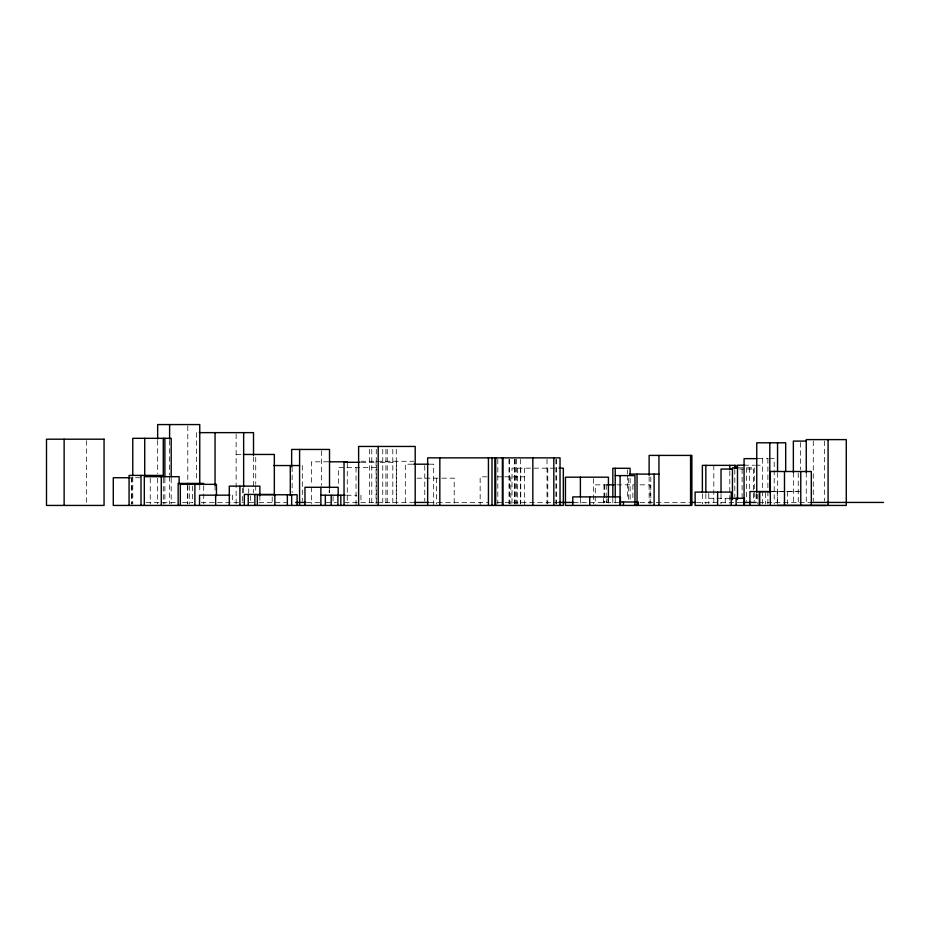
<?xml version="1.0" encoding="UTF-8"?>
<svg xmlns="http://www.w3.org/2000/svg" width="930" height="930" viewBox="0 0 930 930"><rect width="100%" height="100%" fill="white"/><g stroke="black" fill="none" stroke-linecap="round" stroke-linejoin="round"><path stroke-width="0.7" stroke-dasharray="4.65 3.49" d="M236.139 454.456L242.405 454.456M758.159 458.641L768.087 458.641M769.505 458.641L774.202 458.641L774.202 504.014M360.968 461.268L413.943 461.268M328.197 461.803L311.445 461.803L311.445 485.727M361.317 462.303L376.278 462.303M380.3 462.303L396.273 462.303M412.502 464.198L405.306 464.198L405.306 504.002M429.451 464.198L433.682 464.198L433.682 505.432M744.07 465.209L754.637 465.209M755.509 465.209L762.647 465.209M376.08 467.639L338.346 467.639L338.346 485.832M738.932 467.825L754.637 467.825M554.85 468.174L512 468.174L512 505.432M739.42 469.057L754.997 469.057M487.053 476.834L480.147 476.834L480.147 505.432M497.678 476.834L503.618 476.834M504.711 476.834L524.404 476.834M140.197 477.741L131.583 477.741L131.583 504.048M417.093 478.183L440.785 478.183M441.89 478.183L454.212 478.183L454.212 503.99M608.092 484.844L595.27 484.844L595.27 505.432M616.939 484.844L634.237 484.844M640.003 484.844L650.105 484.844L650.105 502.688M771.97 491.54L800.637 491.54M770.331 491.621L798.242 491.621M346.565 495.225L356.667 495.225M708.765 498.294L729.841 498.294M146.138 502.433L176.654 502.433M182.431 502.433L192.626 502.433M201.299 502.433L243.195 502.433M249.287 502.433L253.646 502.433M259.063 502.433L286.649 502.433M306.9 502.433L320.327 502.433M326.139 502.433L336.462 502.433M344.577 502.433L413.234 502.433M429.439 502.433L487.739 502.433M497.097 502.433L557.884 502.433M573.601 502.433L618.752 502.433M640.038 502.433L689.467 502.433M696.5 502.433L741.594 502.433M758.973 502.433L782.142 502.433M783.432 502.433L809.646 502.433M824.48 441.041L824.48 501.142M813.285 441.087L813.285 501.142M806.264 472.521L806.264 504.002M800.381 442.517L800.381 469.685M798.242 472.928L798.242 505.432M793.36 472.545L793.36 504.002M787.594 491.621L787.594 504.048M777.55 472.696L777.55 504.002M777.248 491.54L777.248 504.037M767.889 458.641L767.889 504.014M765.39 492.935L765.39 504.037M762.647 458.641L762.647 505.432M757.787 494.237L757.787 504.025M756.753 494.039L756.753 501.177M756.067 493.853L756.067 501.119M754.277 467.825L754.277 501.096M753.591 469.057L753.591 501.235M749.673 467.825L749.673 489.517M746.395 467.825L746.395 501.235M742.117 469.057L742.117 501.235M734.793 469.65L734.793 496.841M729.817 471.08L729.783 504.002M725.272 498.294L725.272 504.002M721.029 494.237L721.029 504.025M713.81 465.36L713.81 504.002M708.765 493.423L708.765 504.002M705.835 493.981L705.835 504.002M702.371 493.981L702.371 504.002M650.802 476.95L650.802 504.002M649.128 476.846L649.128 504.002M632.877 484.844L632.877 499.945M630.11 478.287L630.11 499.747M628.331 478.38L628.331 499.736M627.413 469.72L627.413 473.998M627.413 475.428L627.413 499.712M615.23 498.282L615.23 504.014M612.835 498.282L612.835 504.002M608.429 498.364L608.429 504.014M608.092 498.573L608.092 502.688M606.848 498.573L606.848 502.688M606.221 484.844L606.221 502.688M604.686 484.844L604.686 502.688M603.988 484.844L603.988 502.688M603.454 498.317L603.454 504.002M593.48 478.59L593.48 504.014M580.39 498.364L580.39 504.014M556.419 459.304L556.419 503.99M555.896 459.304L555.896 503.99M547.782 468.174L547.782 504.002M547.014 459.304L547.014 503.99M524.404 468.174L524.404 505.432M520.754 468.174L520.754 504.002M520.44 459.304L520.44 503.99M517.661 468.174L517.661 504.002M516.499 459.304L516.499 503.99M515.278 459.304L515.278 503.99M514.732 459.304L514.732 503.99M514.464 459.304L514.464 503.99M510.803 476.834L510.803 504.002M509.291 459.304L509.291 503.99M509.07 459.304L509.07 503.99M497.817 459.304L497.817 503.99M436.519 478.183L436.519 503.99M424.766 465.616L424.766 501.165M396.564 461.268L396.564 504.002M396.273 449.329L396.273 505.432M392.809 449.329L392.809 503.99M387.24 449.329L387.24 503.99M385.915 449.329L385.915 505.432M382.765 449.329L382.765 503.99M376.278 449.329L376.278 503.99M376.08 461.268L376.08 504.025M371.768 449.329L371.768 503.99M369.396 449.329L369.396 503.99M360.945 495.225L360.945 502.874M356.039 467.639L356.039 505.432M347.274 463.21L347.274 504.025M333.068 496.492L333.068 502.874M329.522 489.633L329.522 492.761M329.185 489.947L329.185 492.761M321.594 450.876L321.594 485.332M311.445 487.134L311.445 504.025M302.297 465.546L302.297 501.154M292.136 466.965L292.136 492.609M272.199 496.887L272.199 504.002M259.877 495.783L259.877 504.048M255.727 457.281L255.727 484.193M255.727 485.611L255.727 492.691M253.518 456.897L253.518 492.691M250.554 495.806L250.554 502.677M248.717 488.889L248.717 493.028M243.648 488.297L243.648 492.691M242.439 488.297L242.439 504.014M236.139 434.066L236.139 504.014M232.558 495.167L232.558 502.863M215.051 485.448L215.051 492.586M203.728 485.751L203.728 504.025M199.752 485.216L199.752 492.435M196.451 432.636L196.451 481.17M192.545 486.169L192.545 502.677M189.313 485.751L189.313 504.025M187.79 426.01L187.79 483.774M187.79 485.216L187.79 503.99M187.488 485.751L187.488 504.025M171.19 478.299L171.19 504.002M169.609 440.448L169.609 475.102M169.609 476.555L169.609 503.99M164.877 478.299L164.877 504.002M163.285 478.299L163.285 504.002M157.658 440.448L157.658 473.661M157.658 478.299L157.658 504.002M150.242 478.276L150.242 504.048M132.769 476.869L132.769 504.002M131.944 477.741L131.944 504.048M86.409 440.646L86.409 503.99"/><path stroke-width="1.4" d="M199.311 432.636L253.518 432.636L253.518 455.479M806.264 441.087L793.36 441.087L793.36 472.545M243.381 454.456L274.338 454.456L274.338 495.516M756.927 458.641L744.07 458.641L744.07 505.432M329.185 461.803L347.274 461.803M359.991 462.303L344.042 462.303L344.042 505.432M413.652 464.198L428.591 464.198M744.651 465.209L737.502 465.209L737.502 499.643M273.594 465.546L299.588 465.546M738.025 467.825L732.456 467.825L732.456 499.643M559.011 468.174L563.336 468.174L563.336 505.432L113.286 505.432L113.286 477.741L130.177 477.741M732.596 469.057L721.029 469.057L721.029 492.842M629.738 474.102L658.94 474.102M162.18 475.416L129.072 475.416L129.072 505.432M615.23 475.602L634.969 475.602L634.969 505.432M203.728 483.414L178.153 483.414L178.153 505.432M607.499 484.844L614.056 484.844M273.676 494.435L244.334 494.435L244.334 505.432M229.873 495.167L199.531 495.167L199.531 505.432M320.873 495.225L345.135 495.225M730.748 498.294L744.43 498.294L744.43 505.432M620.089 501.991L638.329 501.991L638.329 505.432M295.647 502.433L305.947 502.433M414.094 502.433L428.66 502.433M558.721 502.433L573.787 502.433M690.781 502.433L695.256 502.433M742.872 502.433L756.067 502.433M810.948 502.433L883.5 502.433M828.084 439.611L828.084 505.432M826.189 505.432L777.248 505.432M811.32 505.432L811.32 471.51L770.331 471.51L770.331 505.432M806.264 472.545L806.264 439.611L846.277 439.611L846.277 505.432L695.117 505.432L695.117 492.086L731.236 492.086L731.236 505.432M800.765 471.51L800.765 505.432M785.687 471.266L785.687 442.796L756.753 442.796L756.753 492.668M784.49 471.51L784.49 505.432M777.55 442.796L777.55 471.266M769.796 442.796L769.796 492.621M759.682 505.432L759.682 491.621L770.854 491.621L749.929 491.54L749.929 505.432M759.357 491.54L759.357 505.432M736.014 468.22L736.014 465.36L702.371 465.36L702.371 492.551M736.118 498.294L736.118 505.432M734.793 465.36L734.793 468.22M729.817 465.36L729.817 469.65M717.611 492.086L717.611 505.432M705.835 465.36L705.835 492.551M690.56 455.409L690.56 505.432M658.94 455.409L658.94 505.432M654.104 474.102L654.104 505.432M649.128 475.416L649.128 455.409L691.874 455.409L691.874 505.432L565.44 505.432L565.44 477.183L608.429 477.183L608.429 496.957M637.05 474.102L637.05 505.432M630.11 475.428L630.11 468.29L612.835 468.29L612.835 496.853M623.449 501.991L623.449 505.432M620.438 505.432L620.438 496.899L572.764 496.899L572.764 505.432M620.089 475.602L620.089 505.432M615.23 468.29L615.23 496.911M589.736 496.899L589.736 505.432M580.39 477.183L580.39 496.957M560.034 505.432L560.034 457.862L427.649 457.862L427.649 505.432M553.827 457.862L553.827 505.432M532.832 457.862L532.832 505.432M502.979 457.862L502.979 505.432M502.363 457.862L502.363 505.432M495.702 457.862L495.702 505.432M494.853 457.862L494.853 505.432M492.005 457.862L492.005 505.432M488.436 457.862L488.436 505.432M439.832 457.862L439.832 505.432M415.199 505.432L415.199 446.447L358.62 446.447L358.62 505.432M378.208 446.447L378.208 505.432M340.822 495.225L340.822 505.432M338.171 495.655L338.171 487.285L304.97 487.285L304.97 505.432M337.904 495.225L337.904 505.432M331.196 495.225L331.196 505.432M329.522 488.204L329.522 449.446L291.648 449.446L291.648 466.674M325.326 495.225L325.326 505.432M320.873 487.285L320.873 505.432M299.588 449.446L299.588 505.432M297.1 505.432L297.1 494.76L257.331 494.76L257.331 505.432M291.66 494.76L291.66 505.432M290.3 465.546L290.3 495.458M287.358 494.76L287.358 505.432M274.85 494.76L274.85 505.432M259.877 495.783L259.877 486.134L229.303 486.134L229.303 505.432M254.855 494.435L254.855 505.432M248.24 494.435L248.24 505.432M243.648 432.636L243.648 487.018M239.905 486.134L239.905 505.432M216.446 495.585L216.446 484.344L180.327 484.344L180.327 505.432M215.644 495.167L215.644 505.432M215.051 432.636L215.051 485.448M199.752 483.774L199.752 424.568L157.658 424.568L157.658 439.007M194.881 484.344L194.881 505.432M179.13 483.867L179.13 476.683L144.313 476.683L144.313 505.432M171.19 476.869L171.19 438.321L132.769 438.321L132.769 475.451M169.609 424.568L169.609 439.007M164.877 438.321L164.877 476.869M163.285 438.321L163.285 476.869M161.285 476.683L161.285 505.432M144.72 438.321L144.72 475.451M141.011 475.416L141.011 505.432M64.124 439.204L64.124 505.432M104.055 439.204L46.5 439.204L46.5 505.432L104.055 505.432L104.055 439.204"/></g></svg>
